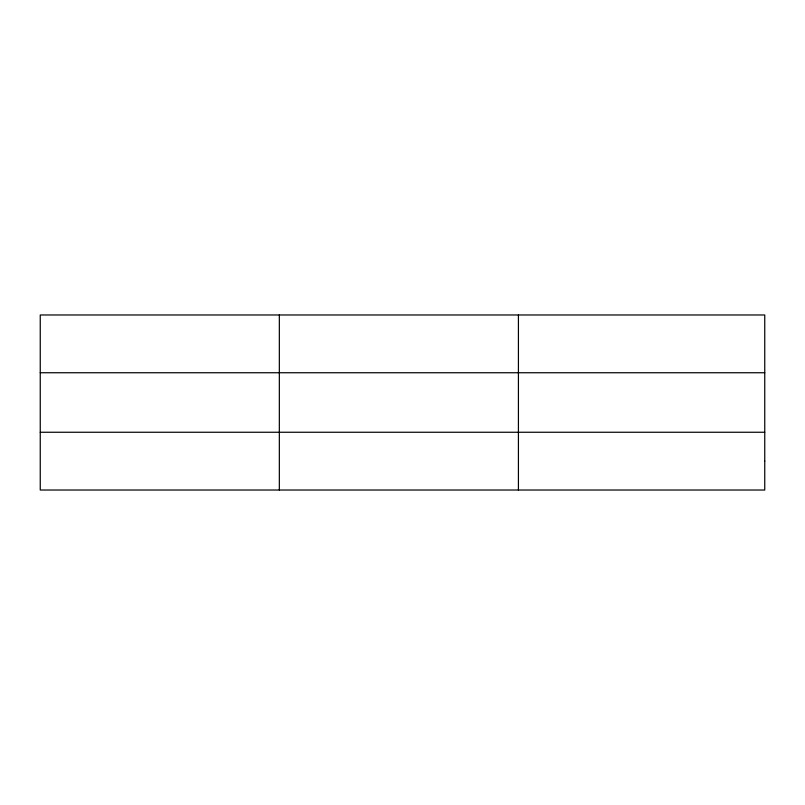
<?xml version="1.0" encoding="UTF-8"?>
<svg xmlns="http://www.w3.org/2000/svg" width="805" height="805" viewBox="0 0 805 805"><rect width="100%" height="100%" fill="white"/><g stroke="black" fill="none" stroke-linecap="round" stroke-linejoin="round"><path stroke-width="1.21" d="M279.335 490.024L279.335 314.976M518.42 490.024L518.42 314.976M40.25 372.745L764.75 372.745M40.25 432.255L764.75 432.255M764.75 461.134L764.75 490.024L40.25 490.024L40.25 314.976L764.75 314.976L764.75 461.134"/></g></svg>
